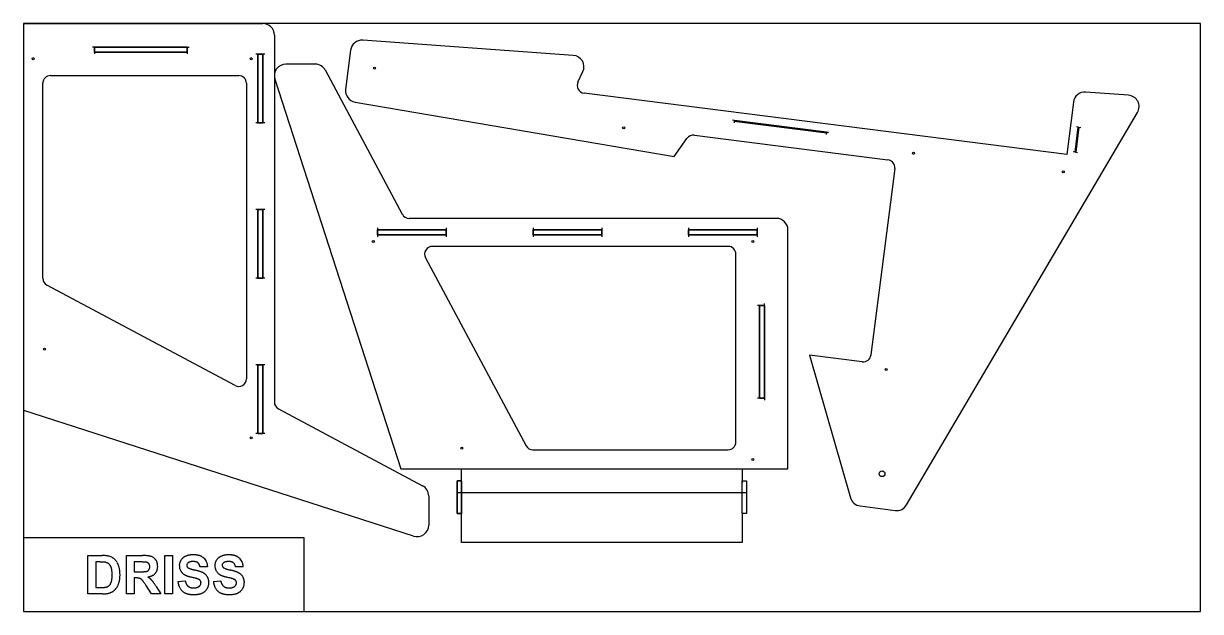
# Model space of a CAD drawing. Header units: millimetres. Extents: x 6238 to 11642, y -5844 to -4588.
# Drawn here: x 9202 to 11642, y -5808 to -4588 of the extents above; entities that cross this region are included whole.
import ezdxf

# ---------------------------------------------------------------- set-up
doc = ezdxf.new("R2010")
doc.units = ezdxf.units.MM
doc.header["$MEASUREMENT"] = 0
for name, color, linetype, true_color in [('engrave 20 mm', 5, 'Continuous', 0x0000ff), ('engrave 9.2 mm', 1, 'Continuous', 0xff0000), ('platen', 7, 'Continuous', 0xffffff), ('pocket 9.2 mm', 203, 'Continuous', 0xbf3fff), ('text', 178, 'Continuous', 0x000000)]:
    doc.layers.add(name, color=color, linetype=linetype, true_color=true_color)

msp = doc.modelspace()

# ---------------------------------------------------------------- linework, layer by layer
at = {"layer": 'engrave 20 mm'}
for p, q in [((9202.7, -5390.6), (9202.7, -4587.7)), ((9202.7, -4587.7), (9698.3, -4587.7)), ((9722.3, -4611.7), (9722.3, -5373)), ((10342, -4653.8), (9905.7, -4622.4)), ((9880.4, -4643.2), (9870.1, -4724.4)), ((9806.8, -4672.1), (9746.3, -4672.1)), ((9258.2, -4695.7), (9648.3, -4695.7)), ((9987.7, -4983.7), (9828, -4684.8)), ((10351.7, -4709.3), (10361.8, -4687.6)), ((9242.2, -5116.4), (9242.2, -4711.7)), ((9664.3, -4711.7), (9664.3, -5324.9)), ((11492.9, -4736.4), (11404.1, -4730)), ((9889.7, -4750.9), (10550.9, -4863.8)), ((11033.1, -5586.6), (11511.7, -4772.2)), ((10550.9, -4863.8), (10577.7, -4826)), ((10593, -4819.3), (10994.4, -4870.4)), ((11008.5, -4888.5), (10959.2, -5275.4)), ((10763.1, -4992.1), (10001.8, -4992.1)), ((10787.1, -5511.7), (10787.1, -5016.1)), ((10663.1, -5050.1), (10049.9, -5050.1)), ((10035.8, -5073.7), (10244.3, -5463.7)), ((10679.1, -5456.2), (10679.1, -5066.1)), ((9640.7, -5339), (9250.7, -5130.5)), ((9730.7, -5387.1), (10029.6, -5546.8)), ((10258.4, -5472.2), (10663.1, -5472.2)), ((9984.3, -5511.7), (10787.1, -5511.7)), ((10692.3, -5536.7), (10692.3, -5540.7)), ((10042.3, -5568), (10042.3, -5628.5)), ((10110.3, -5604.7), (10110.3, -5600.7)), ((10692.3, -5604.7), (10692.3, -5600.7)), ((10936.5, -5588.8), (11009.5, -5598.1))]:
    msp.add_line(p, q, dxfattribs=at)
for points in [[(9723.4, -4703.5), (9984.3, -5511.7)], [(11378.8, -4750.8), (11365, -4859.5), (10364.3, -4732.2)], [(10941.1, -5289.4), (10832, -5275.6), (10916.6, -5571.8)], [(10010.9, -5651.4), (9202.7, -5390.6)], [(10110.3, -5540.7), (10110.3, -5536.7), (10109.7, -5536.7)]]:
    msp.add_lwpolyline(points, dxfattribs=at)
for points in [[(10692.3, -5604.7), (10692.3, -5664.7), (10110.3, -5664.7), (10110.3, -5604.7), (10101.3, -5604.7), (10101.3, -5536.7), (10110.3, -5536.7), (10110.3, -5511.7), (10692.3, -5511.7), (10692.3, -5536.7), (10701.3, -5536.7), (10701.3, -5604.7)], [(9202.3, -5807.7), (9784.3, -5807.7), (9784.3, -5654.7), (9202.3, -5654.7)]]:
    msp.add_lwpolyline(points, close=True, dxfattribs=at)
for centre, radius in [((9222.3, -4660.7), 2.1), ((9674.3, -4660.7), 2.1), ((9929.9, -4680.6), 2.1), ((10446.5, -4804.2), 2.1), ((11047.5, -4857), 2.1), ((11357.9, -4895.7), 2.1), ((9927.5, -5040.1), 2.1), ((10714.1, -5040.1), 2.1), ((9245.7, -5263.6), 2.1), ((10990.5, -5305.4), 2.1), ((9674.3, -5447.4), 2.1), ((10111.2, -5468.7), 2.1), ((10714.1, -5492.2), 2.1), ((10982.1, -5521.9), 6)]:
    msp.add_circle(centre, radius, dxfattribs=at)
for centre, radius, start, end in [((9698.3, -4611.7), 24, 0, 90), ((9904, -4646.2), 23.8, 85.8922, 172.751), ((10340.3, -4677.5), 23.8, 334.8667, 85.8922), ((9746.3, -4696.1), 24, 90, 197.8843), ((9806.8, -4696.1), 24, 28.1224, 90), ((9258.2, -4711.7), 16, 90, 180), ((9648.3, -4711.7), 16, 0, 90), ((9893.7, -4727.4), 23.8, 172.751, 260.307), ((10366.3, -4716.1), 16.2, 154.8667, 262.751), ((11402.4, -4753.8), 23.8, 85.8922, 172.751), ((11491.2, -4760.2), 23.8, 329.5524, 85.8922), ((10590.9, -4835.4), 16.2, 82.751, 144.6286), ((10992.4, -4886.4), 16.2, 352.751, 82.751), ((10001.8, -4976.1), 16, 208.1224, 270), ((10763.1, -5016.1), 24, 360, 90), ((10049.9, -5066.1), 16, 90, 208.1224), ((10663.1, -5066.1), 16, 360, 90), ((9258.2, -5116.4), 16, 180, 241.8776), ((10943.2, -5273.4), 16.2, 262.751, 352.751), ((9648.3, -5324.9), 16, 241.8776, 360), ((9738.3, -5373), 16, 180, 241.8776), ((10258.4, -5456.2), 16, 208.1224, 270), ((10663.1, -5456.2), 16, 270, 360), ((10018.3, -5568), 24, 360, 61.8776), ((10939.5, -5565.2), 23.8, 195.9496, 262.751), ((11012.5, -5574.5), 23.8, 262.751, 329.5524), ((10018.3, -5628.5), 24, 252.1157, 0)]:
    msp.add_arc(centre, radius, start, end, dxfattribs=at)
at = {"layer": 'engrave 9.2 mm'}
for p, q in [((9349.1, -4636.5), (9345.1, -4636.5)), ((9349.1, -4646.9), (9349.1, -4650.9)), ((9541.5, -4636.5), (9545.5, -4636.5)), ((9541.5, -4646.9), (9541.5, -4650.9)), ((9688.1, -4651.4), (9684.1, -4651.4)), ((9702.5, -4651.4), (9698.5, -4651.4)), ((9688.1, -4793.8), (9684.1, -4793.8)), ((9702.5, -4793.8), (9698.5, -4793.8)), ((10676, -4788.6), (10672, -4788.1)), ((10675.8, -4790), (10675.3, -4793.9)), ((10675.8, -4790), (10866.7, -4814.3)), ((11388.9, -4802.7), (11385, -4802.1)), ((11390.3, -4802.8), (11394.3, -4803.3)), ((10866.7, -4814.3), (10866.2, -4818.2)), ((10866.9, -4812.9), (10870.8, -4813.4)), ((11382.3, -4854.6), (11378.3, -4854.1)), ((11383.7, -4854.8), (11387.7, -4855.3)), ((9688.1, -4973.8), (9684.1, -4973.8)), ((9702.5, -4973.8), (9698.5, -4973.8)), ((9936.2, -5011.9), (9936.2, -5015.9)), ((9936.2, -5026.3), (9936.2, -5030.3)), ((10078.6, -5011.9), (10078.6, -5015.9)), ((10078.6, -5026.3), (10078.6, -5030.3)), ((10258.6, -5011.9), (10258.6, -5015.9)), ((10258.6, -5026.3), (10258.6, -5030.3)), ((10401, -5011.9), (10401, -5015.9)), ((10401, -5026.3), (10401, -5030.3)), ((10581, -5011.9), (10581, -5015.9)), ((10581, -5026.3), (10581, -5030.3)), ((10723.4, -5011.9), (10723.4, -5015.9)), ((10723.4, -5026.3), (10723.4, -5030.3)), ((9688.1, -5116.2), (9684.1, -5116.2)), ((9702.5, -5116.2), (9698.5, -5116.2)), ((10738.3, -5172.9), (10738.3, -5168.9)), ((10727.9, -5172.9), (10723.9, -5172.9)), ((9688.1, -5296.2), (9684.1, -5296.2)), ((9702.5, -5296.2), (9698.5, -5296.2)), ((10727.9, -5365.3), (10723.9, -5365.3)), ((10738.3, -5365.3), (10738.3, -5369.3)), ((9688.1, -5438.6), (9684.1, -5438.6)), ((9702.5, -5438.6), (9698.5, -5438.6)), ((10110.3, -5537.1), (10110.3, -5605.1)), ((10701.3, -5561.5), (10101.3, -5561.5))]:
    msp.add_line(p, q, dxfattribs=at)
for points in [[(9349.1, -4646.9), (9541.5, -4646.9), (9541.5, -4636.5), (9349.1, -4636.5)], [(9688.1, -4651.4), (9688.1, -4793.8), (9698.5, -4793.8), (9698.5, -4651.4)], [(10866.7, -4814.3), (10866.9, -4812.9), (10676, -4788.6), (10675.8, -4790)], [(11388.9, -4802.7), (11390.3, -4802.8), (11383.7, -4854.8), (11382.3, -4854.6)], [(9688.1, -4973.8), (9688.1, -5116.2), (9698.5, -5116.2), (9698.5, -4973.8)], [(10078.6, -5026.3), (9936.2, -5026.3), (9936.2, -5015.9), (10078.6, -5015.9)], [(10401, -5026.3), (10258.6, -5026.3), (10258.6, -5015.9), (10401, -5015.9)], [(10723.4, -5026.3), (10581, -5026.3), (10581, -5015.9), (10723.4, -5015.9)], [(10727.9, -5365.3), (10727.9, -5172.9), (10738.3, -5172.9), (10738.3, -5365.3)], [(9688.1, -5296.2), (9688.1, -5438.6), (9698.5, -5438.6), (9698.5, -5296.2)]]:
    msp.add_lwpolyline(points, close=True, dxfattribs=at)
at = {"layer": 'platen'}
msp.add_lwpolyline([(9202.3, -4587.7), (9202.3, -5807.7), (11642.3, -5807.7), (11642.3, -4587.7)], close=True, dxfattribs=at)
at = {"layer": 'pocket 9.2 mm'}
for points in [[(9349.1, -4646.9), (9349.1, -4636.5), (9541.5, -4636.5), (9541.5, -4646.9)], [(9688.1, -4793.8), (9688.1, -4651.4), (9698.5, -4651.4), (9698.5, -4793.8)], [(9688.1, -5116.2), (9688.1, -4973.8), (9698.5, -4973.8), (9698.5, -5116.2)], [(9936.2, -5026.3), (10078.6, -5026.3), (10078.6, -5015.9), (9936.2, -5015.9)], [(10258.6, -5026.3), (10401, -5026.3), (10401, -5015.9), (10258.6, -5015.9)], [(10581, -5026.3), (10723.4, -5026.3), (10723.4, -5015.9), (10581, -5015.9)], [(10727.9, -5365.3), (10738.3, -5365.3), (10738.3, -5172.9), (10727.9, -5172.9)], [(9688.1, -5438.6), (9688.1, -5296.2), (9698.5, -5296.2), (9698.5, -5438.6)], [(10101.3, -5536.7), (10101.3, -5604.7), (10110.3, -5604.7), (10110.3, -5536.7)], [(10701.3, -5536.7), (10701.3, -5604.7), (10692.3, -5604.7), (10692.3, -5536.7)]]:
    msp.add_lwpolyline(points, close=True, dxfattribs=at)
at = {"layer": 'text'}
for p, q in [((9335.6, -5691.7), (9365, -5691.7)), ((9359.2, -5705), (9351.9, -5705)), ((9431.9, -5725.3), (9443.7, -5725.3)), ((9584, -5714.9), (9568.2, -5715.4)), ((9657.6, -5714.9), (9641.8, -5715.4)), ((9522.3, -5745.5), (9537.6, -5744)), ((9595.9, -5745.5), (9611.2, -5744))]:
    msp.add_line(p, q, dxfattribs=at)
for points in [[(9365.9, -5771.2), (9335.6, -5771.2), (9335.6, -5691.7)], [(9351.9, -5705), (9351.9, -5757.9), (9363.9, -5757.9)], [(9415.6, -5771.2), (9415.6, -5691.7), (9449.2, -5691.7)], [(9444.3, -5705), (9431.9, -5705), (9431.9, -5725.3)], [(9435.2, -5738.1), (9431.9, -5738.1), (9431.9, -5771.2), (9415.6, -5771.2)], [(9477.2, -5755.7), (9486.7, -5771.2), (9467.7, -5771.2), (9456.3, -5753.9)]]:
    msp.add_lwpolyline(points, dxfattribs=at)
msp.add_lwpolyline([(9495.1, -5771.2), (9495.1, -5691.7), (9511.4, -5691.7), (9511.4, -5771.2)], close=True, dxfattribs=at)
for centre, radius, start, end in [((9359.2, -5941.7), 236.7, 89.4536, 90), ((9359.8, -5869.9), 164.8, 88.669, 89.4536), ((9360.5, -5842), 137, 87.8937, 88.669), ((9365, -5814.8), 123.1, 88.9126, 90), ((9362.3, -5793.2), 88.1, 86.6885, 87.8937), ((9365.5, -5787.3), 95.6, 87.5132, 88.9126), ((9363.2, -5778), 72.9, 86.0784, 86.6885), ((9364.3, -5761.4), 56.3, 85.2877, 86.0784), ((9364.9, -5754.4), 49.2, 84.5001, 85.2877), ((9366.1, -5741.8), 36.6, 83.4408, 84.5001), ((9366, -5775.7), 84, 86.1181, 87.5132), ((9366.7, -5736.7), 31.4, 82.3877, 83.4408), ((9367.9, -5727.6), 22.3, 80.901, 82.3877), ((9368.5, -5724), 18.7, 79.4279, 80.901), ((9367.4, -5755), 63.3, 84.2663, 86.1181), ((9369.6, -5717.8), 12.4, 77.2071, 79.4279), ((9368.2, -5725.1), 19.8, 74.5107, 77.7515), ((9368.7, -5723.1), 17.6, 70.8715, 74.5107), ((9368.3, -5746.5), 54.7, 82.422, 84.2663), ((9369, -5722.2), 16.7, 67.2281, 70.8715), ((9370.2, -5731.7), 39.7, 79.8826, 82.422), ((9369.6, -5720.9), 15.3, 63.2453, 67.2281), ((9370, -5720.1), 14.5, 55.1871, 63.2453), ((9371.1, -5726.8), 34.8, 78.6037, 79.8826), ((9372.2, -5721.4), 29.3, 77.0813, 78.6037), ((9370.5, -5719.4), 13.6, 46.5879, 55.1871), ((9372.8, -5718.9), 26.8, 75.56, 77.0813), ((9373.9, -5714.6), 22.3, 73.7301, 75.56), ((9370.6, -5719.3), 13.4, 42.1811, 46.5879), ((9372.4, -5719.3), 27.2, 58.6419, 73.5968), ((9372.6, -5719), 26.9, 43.4903, 58.6419), ((9369.3, -5722.1), 31.4, 36.8066, 43.4903), ((9367.7, -5723.3), 33.4, 30.5225, 36.8066), ((9366.5, -5724.1), 34.8, 27.4015, 30.5225), ((9364.4, -5725.2), 37.2, 24.4783, 27.4015), ((9444.3, -6368.2), 663.2, 89.6661, 90), ((9446.9, -5926.5), 221.4, 88.666, 89.6661), ((9449.2, -5833.1), 141.4, 88.8023, 90), ((9448.8, -5843.5), 138.4, 88.1656, 88.666), ((9450, -5797.1), 105.4, 87.1962, 88.8023), ((9451.4, -5764.6), 59.5, 87.0022, 88.1656), ((9452.3, -5746), 40.9, 86.4085, 87.0022), ((9453.5, -5728), 22.8, 85.3452, 86.4085), ((9450.7, -5782.4), 90.7, 85.5982, 87.1962), ((9453.9, -5722.8), 17.7, 84.8039, 85.3452), ((9454.4, -5717.5), 12.3, 84.0261, 84.8039), ((9454.6, -5715.4), 10.2, 83.2576, 84.0261), ((9455, -5711.8), 6.57, 82.0618, 83.2576), ((9453.6, -5719.2), 14.1, 76.5345, 80.3519), ((9454.1, -5717), 11.9, 72.0214, 76.5345), ((9452.7, -5756.6), 64.8, 83.3612, 85.5982), ((9454.4, -5716.2), 11, 67.4975, 72.0214), ((9454.9, -5715), 9.68, 62.3512, 67.4975), ((9455.2, -5714.3), 8.94, 51.8436, 62.3512), ((9453.7, -5748.2), 56.3, 82.2337, 83.3612), ((9455.6, -5713.8), 8.34, 40.5866, 51.8436), ((9455, -5738.7), 46.7, 80.8756, 82.2337), ((9455.8, -5713.7), 8.06, 34.7933, 40.5866), ((9455.7, -5734.5), 42.5, 79.5189, 80.8756), ((9455.7, -5713.7), 8.13, 29.0546, 34.7933), ((9457.1, -5726.9), 34.8, 77.8614, 79.5189), ((9457.8, -5723.6), 31.4, 76.2056, 77.8614), ((9459.2, -5717.7), 25.3, 74.1529, 76.2056), ((9459.9, -5715.2), 22.7, 72.1024, 74.1529), ((9461.4, -5710.7), 18.1, 69.5241, 72.1024), ((9461.3, -5711), 18.4, 60.1607, 69.5241), ((9461.7, -5710.2), 17.4, 50.3033, 60.1607), ((9461.5, -5710.5), 17.8, 45.4453, 50.3033), ((9460.7, -5711.3), 18.9, 40.8623, 45.4453), ((9460.1, -5711.8), 19.7, 36.2866, 40.8623), ((9458.3, -5713.1), 21.9, 32.168, 36.2866), ((9458.3, -5713.1), 21.9, 23.7462, 32.168), ((9458.2, -5713.2), 22.1, 15.3832, 23.7462), ((9457.4, -5713.4), 22.9, 11.2499, 15.3832), ((9455.9, -5713.7), 24.4, 7.3768, 11.2499), ((9546.6, -5712.6), 21.4, 171.9355, 180), ((9545.6, -5712.4), 20.3, 163.4654, 171.9355), ((9545.9, -5712.5), 20.6, 159.2742, 163.4654), ((9546.6, -5712.8), 21.4, 155.24, 159.2742), ((9547.2, -5713.1), 22, 151.2094, 155.24), ((9548.7, -5713.9), 23.8, 147.4725, 151.2094), ((9545.6, -5711.9), 20.1, 138.509, 147.4725), ((9545.8, -5712.1), 20.4, 129.6522, 138.509), ((9546.4, -5712.8), 21.2, 125.2819, 129.6522), ((9547.3, -5714.1), 22.9, 121.2262, 125.2819), ((9547.9, -5715.1), 24, 117.1759, 121.2262), ((9549.2, -5717.5), 26.8, 113.5478, 117.1759), ((9549.5, -5718.3), 27.6, 109.8343, 113.5478), ((9550.6, -5721.3), 30.8, 106.4988, 109.8343), ((9546.5, -5711.8), 5.96, 152.6199, 180), ((9546.7, -5711.9), 6.16, 126.1006, 152.6199), ((9551.1, -5723.1), 32.7, 103.1665, 106.4988), ((9550, -5716.3), 11.7, 120.0914, 126.1553), ((9552.1, -5727.4), 37.1, 100.2331, 103.1665), ((9550.7, -5717.6), 13.1, 114.689, 120.0914), ((9551, -5718.2), 13.9, 111.9996, 114.689), ((9552.6, -5730), 39.7, 97.3017, 100.2331), ((9551.5, -5719.3), 15.1, 109.5212, 111.9996), ((9551.7, -5720), 15.8, 107.0437, 109.5212), ((9552.1, -5721.5), 17.3, 104.7859, 107.0437), ((9553.3, -5735.9), 45.7, 94.7522, 97.3017), ((9552.4, -5722.3), 18.1, 102.5288, 104.7859), ((9552.8, -5724.2), 20.1, 100.4877, 102.5288), ((9553, -5725.2), 21.1, 98.447, 100.4877), ((9553.6, -5739.3), 49.1, 92.2037, 94.7522), ((9553.3, -5727.5), 23.5, 96.6106, 98.447), ((9553.6, -5729.6), 25.5, 92.9475, 96.6106), ((9553.9, -5746.9), 56.7, 90, 92.2037), ((9553.9, -5735.8), 31.7, 90, 92.9475), ((9553.9, -5753.3), 63.1, 88.3725, 90), ((9553.9, -5736.7), 32.6, 88.5802, 90), ((9554, -5732.8), 28.8, 86.9691, 88.5802), ((9554.1, -5731), 27, 85.3581, 86.9691), ((9554.1, -5745.9), 55.7, 86.53, 88.3725), ((9554.3, -5727.8), 23.7, 83.5269, 85.3581), ((9554.5, -5726.3), 22.3, 81.6956, 83.5269), ((9554.3, -5742.6), 52.4, 84.6873, 86.53), ((9554.9, -5723.7), 19.6, 79.614, 81.6956), ((9555.1, -5722.5), 18.4, 77.5321, 79.614), ((9555.6, -5720.4), 16.2, 75.1717, 77.5321), ((9554.9, -5736.5), 46.3, 82.6027, 84.6873), ((9555.8, -5719.4), 15.2, 72.8105, 75.1717), ((9556.3, -5717.8), 13.5, 70.15, 72.8105), ((9555.3, -5733.8), 43.5, 80.5177, 82.6027), ((9556.6, -5717.1), 12.8, 67.488, 70.15), ((9557.1, -5715.9), 11.5, 64.5207, 67.488), ((9557.3, -5715.3), 10.9, 61.5514, 64.5207), ((9556.1, -5728.9), 38.6, 78.1664, 80.5177), ((9557.8, -5714.5), 9.93, 58.2953, 61.5514), ((9558, -5714.2), 9.52, 55.0368, 58.2953), ((9558.4, -5713.6), 8.88, 51.5427, 55.0368), ((9558.3, -5713.7), 8.92, 44.5716, 51.5427), ((9556.5, -5726.8), 36.4, 75.8143, 78.1664), ((9557.7, -5714.2), 9.75, 38.1969, 44.5716), ((9557.5, -5723), 32.5, 73.1797, 75.8143), ((9557.3, -5714.6), 10.3, 35.0314, 38.1969), ((9556.6, -5715.1), 11.1, 32.1083, 35.0314), ((9556.2, -5715.3), 11.6, 29.187, 32.1083), ((9558, -5721.3), 30.8, 70.5436, 73.1797), ((9559, -5718.5), 27.8, 67.6235, 70.5436), ((9559.5, -5717.3), 26.5, 64.7016, 67.6235), ((9560.4, -5715.3), 24.3, 61.5171, 64.7016), ((9561, -5714.2), 22.9, 55.104, 61.5171), ((9562.3, -5712.3), 20.7, 48.0014, 55.104), ((9560.4, -5714.5), 23.6, 36.118, 48.0014), ((9561.4, -5713.7), 22.4, 23.6087, 36.118), ((9560.3, -5714.2), 23.6, 17.5064, 23.6087), ((9557.8, -5715), 26.2, 12.0178, 17.5064), ((9556.4, -5715.3), 27.6, 9.2863, 12.0178), ((9620.2, -5712.6), 21.4, 171.9355, 180), ((9619.2, -5712.4), 20.3, 163.4654, 171.9355), ((9619.4, -5712.5), 20.6, 159.2742, 163.4654), ((9620.2, -5712.8), 21.4, 155.24, 159.2742), ((9620.8, -5713.1), 22, 151.2094, 155.24), ((9622.3, -5713.9), 23.8, 147.4725, 151.2094), ((9619.2, -5711.9), 20.1, 138.509, 147.4725), ((9619.4, -5712.1), 20.4, 129.6522, 138.509), ((9619.9, -5712.8), 21.2, 125.2819, 129.6522), ((9620.9, -5714.1), 22.9, 121.2262, 125.2819), ((9621.5, -5715.1), 24, 117.1759, 121.2262), ((9622.8, -5717.5), 26.8, 113.5478, 117.1759), ((9623.1, -5718.3), 27.6, 109.8343, 113.5478), ((9624.2, -5721.3), 30.8, 106.4988, 109.8343), ((9620.1, -5711.8), 5.96, 152.6199, 180), ((9620.3, -5711.9), 6.16, 126.1006, 152.6199), ((9624.7, -5723.1), 32.7, 103.1665, 106.4988), ((9623.6, -5716.3), 11.7, 120.0914, 126.1553), ((9625.7, -5727.4), 37.1, 100.2331, 103.1665), ((9624.3, -5717.6), 13.1, 114.689, 120.0914), ((9624.6, -5718.2), 13.9, 111.9996, 114.689), ((9626.2, -5730), 39.7, 97.3017, 100.2331), ((9625, -5719.3), 15.1, 109.5212, 111.9996), ((9625.3, -5720), 15.8, 107.0437, 109.5212), ((9625.7, -5721.5), 17.3, 104.7859, 107.0437), ((9626.9, -5735.9), 45.7, 94.7522, 97.3017), ((9625.9, -5722.3), 18.1, 102.5288, 104.7859), ((9626.4, -5724.2), 20.1, 100.4877, 102.5288), ((9626.6, -5725.2), 21.1, 98.447, 100.4877), ((9627.2, -5739.3), 49.1, 92.2037, 94.7522), ((9626.9, -5727.5), 23.5, 96.6106, 98.447), ((9627.1, -5729.6), 25.5, 92.9475, 96.6106), ((9627.5, -5746.9), 56.7, 90, 92.2037), ((9627.5, -5735.8), 31.7, 90, 92.9475), ((9627.5, -5753.3), 63.1, 88.3725, 90), ((9627.5, -5736.7), 32.6, 88.5802, 90), ((9627.5, -5732.8), 28.8, 86.9691, 88.5802), ((9627.6, -5731), 27, 85.3581, 86.9691), ((9627.7, -5745.9), 55.7, 86.53, 88.3725), ((9627.9, -5727.8), 23.7, 83.5269, 85.3581), ((9628.1, -5726.3), 22.3, 81.6956, 83.5269), ((9627.9, -5742.6), 52.4, 84.6873, 86.53), ((9628.5, -5723.7), 19.6, 79.614, 81.6956), ((9628.7, -5722.5), 18.4, 77.5321, 79.614), ((9629.1, -5720.4), 16.2, 75.1717, 77.5321), ((9628.5, -5736.5), 46.3, 82.6027, 84.6873), ((9629.4, -5719.4), 15.2, 72.8105, 75.1717), ((9629.9, -5717.8), 13.5, 70.15, 72.8105), ((9628.8, -5733.8), 43.5, 80.5177, 82.6027), ((9630.2, -5717.1), 12.8, 67.488, 70.15), ((9630.7, -5715.9), 11.5, 64.5207, 67.488), ((9630.9, -5715.3), 10.9, 61.5514, 64.5207), ((9629.6, -5728.9), 38.6, 78.1664, 80.5177), ((9631.4, -5714.5), 9.93, 58.2953, 61.5514), ((9631.6, -5714.2), 9.52, 55.0368, 58.2953), ((9631.9, -5713.6), 8.88, 51.5427, 55.0368), ((9631.9, -5713.7), 8.92, 44.5716, 51.5427), ((9630.1, -5726.8), 36.4, 75.8143, 78.1664), ((9631.3, -5714.2), 9.75, 38.1969, 44.5716), ((9631.1, -5723), 32.5, 73.1797, 75.8143), ((9630.9, -5714.6), 10.3, 35.0314, 38.1969), ((9630.2, -5715.1), 11.1, 32.1083, 35.0314), ((9629.8, -5715.3), 11.6, 29.187, 32.1083), ((9631.6, -5721.3), 30.8, 70.5436, 73.1797), ((9632.6, -5718.5), 27.8, 67.6235, 70.5436), ((9633, -5717.3), 26.5, 64.7016, 67.6235), ((9634, -5715.3), 24.3, 61.5171, 64.7016), ((9634.6, -5714.2), 22.9, 55.104, 61.5171), ((9635.9, -5712.3), 20.7, 48.0014, 55.104), ((9634, -5714.5), 23.6, 36.118, 48.0014), ((9634.9, -5713.7), 22.4, 23.6087, 36.118), ((9633.9, -5714.2), 23.6, 17.5064, 23.6087), ((9631.4, -5715), 26.2, 12.0178, 17.5064), ((9630, -5715.3), 27.6, 9.2863, 12.0178), ((9369.7, -5720.1), 14.6, 38.1506, 42.1811), ((9369, -5720.6), 15.5, 34.126, 38.1506), ((9367.4, -5721.7), 17.5, 30.5667, 34.126), ((9366.3, -5722.4), 18.7, 27.0117, 30.5667), ((9363.7, -5723.7), 21.7, 23.9357, 27.0117), ((9362.1, -5724.4), 23.4, 20.8621, 23.9357), ((9358.4, -5725.8), 27.3, 18.2339, 20.8621), ((9365.7, -5723.4), 19.7, 16.2518, 18.2339), ((9362.2, -5724.4), 23.3, 14.5772, 16.2518), ((9360.3, -5724.9), 25.3, 12.9021, 14.5772), ((9356, -5725.9), 29.7, 11.4773, 12.9021), ((9352.1, -5726.7), 33.6, 8.6459, 11.4773), ((9340.4, -5728.5), 45.5, 6.5536, 8.6459), ((9333.6, -5729.3), 52.3, 4.4547, 6.5536), ((9317.3, -5730.5), 68.7, 2.8563, 4.4547), ((9308.1, -5731), 77.9, 1.2538, 2.8563), ((9305.9, -5731.9), 80.1, 357.1769, 358.7431), ((9286.4, -5731.5), 99.6, 360, 1.2538), ((9286.2, -5731.5), 99.9, 358.7431, 0), ((9363.1, -5725.7), 38.6, 21.5567, 24.4783), ((9360, -5727), 42, 18.869, 21.5567), ((9364.3, -5725.5), 37.4, 15.6594, 18.869), ((9358, -5727.3), 44, 12.9291, 15.6594), ((9354.3, -5728.1), 47.8, 10.1999, 12.9291), ((9345.8, -5729.7), 56.4, 7.8895, 10.1999), ((9340.9, -5730.3), 61.3, 5.5792, 7.8895), ((9329.9, -5731.4), 72.4, 3.6222, 5.5792), ((9323.7, -5731.8), 78.6, 1.6647, 3.6222), ((9309.9, -5732.2), 92.4, 360, 1.6647), ((9325.7, -5732.2), 76.6, 358.2253, 360), ((9443.7, -5477.5), 247.7, 270, 270.5992), ((9444.6, -5562.4), 162.8, 270.5992, 271.5109), ((9445.4, -5593.5), 131.8, 271.5109, 272.4048), ((9447.7, -5647.7), 77.5, 272.4048, 273.925), ((9448.8, -5663.7), 61.5, 273.925, 274.6975), ((9450.2, -5680.6), 44.5, 274.6975, 275.7638), ((9450.8, -5687.4), 37.7, 275.7638, 276.8219), ((9452.3, -5699.2), 25.8, 276.8219, 278.3717), ((9452.8, -5703), 21.9, 278.3717, 279.1542), ((9453.5, -5707.3), 17.6, 279.1542, 280.1275), ((9453.8, -5709.1), 15.7, 280.1275, 281.0988), ((9454.5, -5712.4), 12.4, 281.0988, 282.3362), ((9454.8, -5713.9), 10.9, 282.3362, 283.5702), ((9455.4, -5716.4), 8.32, 283.5702, 285.1888), ((9455.7, -5717.4), 7.23, 285.1888, 286.8014), ((9456.2, -5719.2), 5.32, 286.8014, 288.9922), ((9454.7, -5714.7), 10.1, 288.9922, 293.146), ((9455, -5715.6), 9.17, 293.146, 297.729), ((9455.2, -5715.9), 8.82, 297.729, 302.3186), ((9455.4, -5716.3), 8.38, 302.3186, 307.1467), ((9455.5, -5716.4), 8.24, 307.1467, 316.9363), ((9455.1, -5716), 8.78, 316.9363, 326.1188), ((9455.5, -5716.2), 8.36, 326.1188, 331.1056), ((9455.5, -5713.8), 8.35, 23.3244, 29.0546), ((9455.1, -5716.1), 8.75, 331.1056, 335.8722), ((9454.8, -5715.9), 9.08, 335.8722, 340.6316), ((9454.9, -5714.1), 9.1, 18.0672, 23.3244), ((9454, -5715.6), 10, 340.6316, 344.9514), ((9454.3, -5714.3), 9.67, 12.8246, 18.0672), ((9453.4, -5715.5), 10.6, 344.9514, 349.2633), ((9452.8, -5714.6), 11.2, 8.2916, 12.8246), ((9451.8, -5715.2), 12.2, 349.2633, 353.0301), ((9451.8, -5714.8), 12.2, 3.7698, 8.2916), ((9450.9, -5715), 13.1, 353.0301, 356.7913), ((9449.4, -5714.9), 14.6, 360, 3.7698), ((9448.6, -5714.9), 15.4, 356.7913, 360), ((9458.1, -5711.4), 24.6, 292.8683, 295.4179), ((9458.7, -5712.7), 23.2, 295.4179, 300.535), ((9460.2, -5715.1), 20.3, 300.535, 306.3756), ((9460.8, -5715.9), 19.3, 306.3756, 312.2333), ((9461.5, -5716.7), 18.2, 312.2333, 318.4252), ((9460.4, -5715.7), 19.8, 318.4252, 329.6207), ((9460.2, -5715.6), 20, 329.6207, 340.7139), ((9459, -5715.2), 21.2, 340.7139, 346.1433), ((9456.6, -5714.6), 23.7, 346.1433, 351.0069), ((9454.9, -5714.3), 25.4, 351.0069, 355.8578), ((9454.8, -5713.9), 25.5, 3.508, 7.3768), ((9452.2, -5714), 28.1, 0, 3.508), ((9450.6, -5714), 29.8, 355.8578, 360), ((9549.5, -5712.6), 24.2, 180, 185.4465), ((9546.8, -5712.8), 21.5, 185.4465, 191.5708), ((9546, -5713), 20.7, 191.5708, 197.711), ((9545.4, -5713.2), 20, 197.711, 204.0463), ((9545.5, -5713.1), 20.2, 204.0463, 210.3779), ((9546.7, -5712.5), 21.5, 210.3779, 216.3242), ((9547.7, -5711.7), 22.8, 216.3242, 222.2513), ((9550.2, -5709.4), 26.2, 222.2513, 227.3979), ((9543.4, -5716.8), 16.2, 227.3979, 230.604), ((9545.3, -5714.5), 19.2, 230.604, 233.3136), ((9546.3, -5713.1), 20.9, 233.3136, 236.0223), ((9548.5, -5709.9), 24.8, 236.0223, 238.3033), ((9549.7, -5708), 27, 238.3033, 240.5844), ((9552.1, -5703.6), 32, 240.5844, 242.5087), ((9553.4, -5701.2), 34.8, 242.5087, 244.4335), ((9556.1, -5695.5), 41, 244.4335, 246.0652), ((9557.5, -5692.4), 44.5, 246.0652, 247.6974), ((9547, -5711.8), 6.38, 180, 186.097), ((9546.4, -5711.8), 5.78, 186.097, 192.8264), ((9560.4, -5685.3), 52.1, 247.6974, 249.0902), ((9546.2, -5711.9), 5.63, 192.8264, 199.569), ((9546.2, -5711.8), 5.67, 199.569, 206.2686), ((9546.4, -5711.8), 5.85, 206.2686, 212.9521), ((9547, -5711.4), 6.53, 212.9521, 218.9417), ((9547.3, -5711.1), 6.92, 218.9417, 221.9192), ((9547.7, -5710.7), 7.53, 221.9192, 224.6544), ((9548, -5710.5), 7.89, 224.6544, 227.3882), ((9548.6, -5709.9), 8.71, 227.3882, 229.8646), ((9546.9, -5711.9), 6.1, 229.949, 232.3784), ((9547.7, -5710.7), 7.52, 232.3784, 234.3472), ((9548.2, -5710.1), 8.32, 234.3472, 236.3176), ((9549.2, -5708.6), 10.2, 236.3176, 237.9325), ((9549.8, -5707.7), 11.2, 237.9325, 239.5487), ((9550.9, -5705.7), 13.5, 239.5487, 240.8895), ((9551.5, -5704.6), 14.7, 240.8895, 242.2313), ((9552.8, -5702.1), 17.5, 242.2313, 243.3577), ((9554, -5699.9), 20, 243.3577, 245.5945), ((9557.1, -5693.1), 27.5, 245.5945, 247.2208), ((9558.7, -5689.1), 31.8, 247.2208, 248.8539), ((9562.4, -5679.5), 42.1, 248.8539, 250.0875), ((9564.4, -5674.1), 47.9, 250.0875, 251.3248), ((9568.7, -5661.3), 61.4, 251.3248, 252.2891), ((9571, -5654.1), 68.9, 252.2891, 253.2556), ((9576, -5637.6), 86.2, 253.2556, 254.0283), ((9580.3, -5622.6), 101.7, 254.0283, 255.558), ((9592.4, -5575.6), 150.3, 255.558, 256.5937), ((9518, -5887.8), 170.6, 75.6545, 76.5937), ((9527.7, -5849.9), 131.5, 74.4355, 75.6545), ((9532.1, -5833.9), 114.9, 73.2208, 74.4355), ((9540.6, -5805.8), 85.5, 71.5883, 73.2208), ((9555.2, -5715.9), 12.8, 26.5345, 29.187), ((9554.6, -5716.2), 13.5, 23.8834, 26.5345), ((9553.1, -5716.8), 15.1, 21.5047, 23.8834), ((9552.3, -5717.2), 15.9, 19.1269, 21.5047), ((9550.5, -5717.8), 17.9, 17.0094, 19.1269), ((9549.4, -5718.1), 19, 14.8923, 17.0094), ((9544.4, -5794.3), 73.5, 69.964, 71.5883), ((9547.1, -5718.7), 21.4, 13.0146, 14.8923), ((9545.8, -5719), 22.7, 11.1371, 13.0146), ((9542.9, -5719.6), 25.7, 9.4741, 11.1371), ((9551.6, -5774.5), 52.3, 67.6837, 69.964), ((9554.3, -5768.1), 45.4, 66.5343, 67.6837), ((9557.4, -5761), 37.6, 65.1474, 66.5343), ((9558.8, -5757.8), 34.2, 63.7619, 65.1474), ((9561.6, -5752.2), 27.9, 62.0661, 63.7619), ((9562.8, -5750), 25.4, 58.5966, 62.0661), ((9563.7, -5748.4), 23.6, 54.8561, 58.5966), ((9564.1, -5747.8), 22.9, 51.1128, 54.8561), ((9564.7, -5747.1), 21.9, 47.2041, 51.1128), ((9565, -5746.8), 21.5, 39.3115, 47.2041), ((9564.6, -5747.1), 22, 31.6027, 39.3115), ((9554.2, -5715.7), 29.9, 6.7601, 9.2863), ((9552.9, -5715.8), 31.2, 4.235, 6.7601), ((9550, -5716), 34.1, 1.9275, 4.235), ((9623.1, -5712.6), 24.2, 180, 185.4465), ((9620.4, -5712.8), 21.5, 185.4465, 191.5708), ((9619.6, -5713), 20.7, 191.5708, 197.711), ((9619, -5713.2), 20, 197.711, 204.0463), ((9619.1, -5713.1), 20.2, 204.0463, 210.3779), ((9620.2, -5712.5), 21.5, 210.3779, 216.3242), ((9621.2, -5711.7), 22.8, 216.3242, 222.2513), ((9623.8, -5709.4), 26.2, 222.2513, 227.3979), ((9617, -5716.8), 16.2, 227.3979, 230.604), ((9618.9, -5714.5), 19.2, 230.604, 233.3136), ((9619.9, -5713.1), 20.9, 233.3136, 236.0223), ((9622.1, -5709.9), 24.8, 236.0223, 238.3033), ((9623.3, -5708), 27, 238.3033, 240.5844), ((9625.7, -5703.6), 32, 240.5844, 242.5087), ((9627, -5701.2), 34.8, 242.5087, 244.4335), ((9629.7, -5695.5), 41, 244.4335, 246.0652), ((9631.1, -5692.4), 44.5, 246.0652, 247.6974), ((9620.5, -5711.8), 6.38, 180, 186.097), ((9619.9, -5711.8), 5.78, 186.097, 192.8264), ((9634, -5685.3), 52.1, 247.6974, 249.0902), ((9619.8, -5711.9), 5.63, 192.8264, 199.569), ((9619.8, -5711.8), 5.67, 199.569, 206.2686), ((9620, -5711.8), 5.85, 206.2686, 212.9521), ((9620.6, -5711.4), 6.53, 212.9521, 218.9417), ((9620.9, -5711.1), 6.92, 218.9417, 221.9192), ((9621.3, -5710.7), 7.53, 221.9192, 224.6544), ((9621.6, -5710.5), 7.89, 224.6544, 227.3882), ((9622.1, -5709.9), 8.71, 227.3882, 229.8646), ((9620.4, -5711.9), 6.1, 229.949, 232.3784), ((9621.3, -5710.7), 7.52, 232.3784, 234.3472), ((9621.8, -5710.1), 8.32, 234.3472, 236.3176), ((9622.8, -5708.6), 10.2, 236.3176, 237.9325), ((9623.3, -5707.7), 11.2, 237.9325, 239.5487), ((9624.5, -5705.7), 13.5, 239.5487, 240.8895), ((9625.1, -5704.6), 14.7, 240.8895, 242.2313), ((9626.4, -5702.1), 17.5, 242.2313, 243.3577), ((9627.5, -5699.9), 20, 243.3577, 245.5945), ((9630.6, -5693.1), 27.5, 245.5945, 247.2208), ((9632.3, -5689.1), 31.8, 247.2208, 248.8539), ((9636, -5679.5), 42.1, 248.8539, 250.0875), ((9638, -5674.1), 47.9, 250.0875, 251.3248), ((9642.3, -5661.3), 61.4, 251.3248, 252.2891), ((9644.6, -5654.1), 68.9, 252.2891, 253.2556), ((9649.6, -5637.6), 86.2, 253.2556, 254.0283), ((9653.8, -5622.6), 101.7, 254.0283, 255.558), ((9666, -5575.6), 150.3, 255.558, 256.5937), ((9591.6, -5887.8), 170.6, 75.6545, 76.5937), ((9601.3, -5849.9), 131.5, 74.4355, 75.6545), ((9605.7, -5833.9), 114.9, 73.2208, 74.4355), ((9614.2, -5805.8), 85.5, 71.5883, 73.2208), ((9628.7, -5715.9), 12.8, 26.5345, 29.187), ((9628.1, -5716.2), 13.5, 23.8834, 26.5345), ((9626.7, -5716.8), 15.1, 21.5047, 23.8834), ((9625.9, -5717.2), 15.9, 19.1269, 21.5047), ((9624.1, -5717.8), 17.9, 17.0094, 19.1269), ((9623, -5718.1), 19, 14.8923, 17.0094), ((9618, -5794.3), 73.5, 69.964, 71.5883), ((9620.7, -5718.7), 21.4, 13.0146, 14.8923), ((9619.4, -5719), 22.7, 11.1371, 13.0146), ((9616.5, -5719.6), 25.7, 9.4741, 11.1371), ((9625.2, -5774.5), 52.3, 67.6837, 69.964), ((9627.8, -5768.1), 45.4, 66.5343, 67.6837), ((9630.9, -5761), 37.6, 65.1474, 66.5343), ((9632.4, -5757.8), 34.2, 63.7619, 65.1474), ((9635.2, -5752.2), 27.9, 62.0661, 63.7619), ((9636.3, -5750), 25.4, 58.5966, 62.0661), ((9637.3, -5748.4), 23.6, 54.8561, 58.5966), ((9637.7, -5747.8), 22.9, 51.1128, 54.8561), ((9638.3, -5747.1), 21.9, 47.2041, 51.1128), ((9638.6, -5746.8), 21.5, 39.3115, 47.2041), ((9638.2, -5747.1), 22, 31.6027, 39.3115), ((9627.8, -5715.7), 29.9, 6.7601, 9.2863), ((9626.5, -5715.8), 31.2, 4.235, 6.7601), ((9623.5, -5716), 34.1, 1.9275, 4.235), ((9363.9, -5646), 111.9, 270, 270.8026), ((9364.4, -5675), 82.8, 270.8026, 271.8863), ((9364.7, -5686.9), 71, 271.8863, 272.9635), ((9365.8, -5707.8), 50, 272.9635, 274.4926), ((9366.5, -5716), 41.8, 274.4926, 276.007), ((9368, -5730.2), 27.5, 276.007, 278.3075), ((9368.6, -5734.6), 23, 278.3075, 279.471), ((9369.4, -5739.5), 18.1, 279.471, 280.9497), ((9369.8, -5741.5), 16, 280.9497, 282.4246), ((9370.6, -5745.2), 12.3, 282.4246, 284.3494), ((9369, -5738.4), 19.3, 284.0628, 286.9775), ((9369.6, -5740.3), 17.2, 286.9775, 290.2356), ((9369.9, -5741.2), 16.4, 290.2356, 293.4964), ((9370.4, -5742.5), 14.9, 293.4964, 297.0666), ((9370.8, -5743.2), 14.1, 297.0666, 304.2723), ((9371.5, -5744.2), 12.8, 304.2723, 312.1712), ((9374.4, -5747.4), 8.64, 312.1712, 315.1325), ((9373.7, -5746.7), 9.57, 315.1325, 317.8044), ((9373.3, -5746.3), 10.1, 317.8044, 320.4749), ((9372.4, -5745.6), 11.3, 320.4749, 322.8568), ((9371.8, -5745.1), 12, 322.8568, 325.2378), ((9370.5, -5744.3), 13.6, 325.2378, 327.3469), ((9369.8, -5743.8), 14.5, 327.3469, 329.4556), ((9368.1, -5742.8), 16.4, 329.4556, 331.3172), ((9367.2, -5742.3), 17.4, 331.3172, 333.1787), ((9365.1, -5741.3), 19.8, 333.1787, 334.8209), ((9364, -5740.7), 21, 334.8209, 336.4632), ((9361.4, -5739.6), 23.8, 336.4632, 337.9137), ((9359.2, -5738.7), 26.2, 337.9137, 340.8034), ((9352.5, -5736.4), 33.3, 340.8034, 343.0741), ((9361.2, -5739), 24.3, 343.0741, 344.7901), ((9357.6, -5738), 28, 344.7901, 346.2777), ((9355.6, -5737.6), 30, 346.2777, 347.7657), ((9351.3, -5736.6), 34.5, 347.7657, 349.0614), ((9347.5, -5735.9), 38.3, 349.0614, 351.6404), ((9336.1, -5734.2), 49.8, 351.6404, 353.6249), ((9329.7, -5733.5), 56.3, 353.6249, 355.6134), ((9314.4, -5732.3), 71.6, 355.6134, 357.1769), ((9367.3, -5739.4), 33.9, 325.3732, 328.7733), ((9365.9, -5738.6), 35.5, 328.7733, 332.1702), ((9362.5, -5736.8), 39.4, 332.1702, 335.2356), ((9360.4, -5735.8), 41.7, 335.2356, 338.2986), ((9355.5, -5733.8), 46.9, 338.2986, 341.0168), ((9365.4, -5737.3), 36.4, 341.0435, 344.0875), ((9360.7, -5735.9), 41.3, 344.0875, 346.7721), ((9358, -5735.3), 44.1, 346.7721, 349.4554), ((9351.7, -5734.1), 50.5, 349.4554, 351.8004), ((9348.2, -5733.6), 54.1, 351.8004, 354.1448), ((9340.2, -5732.8), 62.1, 354.1448, 356.1851), ((9335.7, -5732.5), 66.6, 356.1851, 358.2253), ((9435.2, -5801.8), 63.7, 88.8491, 90), ((9435.5, -5785.8), 47.7, 87.3124, 88.8491), ((9435.8, -5779.2), 41.1, 85.7832, 87.3124), ((9436.6, -5767.7), 29.5, 83.6538, 85.7832), ((9437.1, -5763.9), 25.7, 82.5808, 83.6538), ((9437.6, -5759.6), 21.4, 81.2921, 82.5808), ((9437.9, -5757.7), 19.5, 80.0047, 81.2921), ((9438.5, -5754.3), 16, 78.4366, 80.0047), ((9438.8, -5752.8), 14.5, 76.8702, 78.4366), ((9439.5, -5750.1), 11.7, 74.9339, 76.8702), ((9439.8, -5748.9), 10.5, 72.9999, 74.9339), ((9440.4, -5746.9), 8.38, 70.5737, 72.9999), ((9440, -5748), 9.59, 66.5108, 70.5737), ((9439.7, -5748.6), 10.2, 62.7027, 66.5108), ((9439.5, -5749), 10.7, 58.8986, 62.7027), ((9439, -5749.9), 11.7, 55.4444, 58.8986), ((9438.6, -5750.5), 12.4, 51.9938, 55.4444), ((9437.6, -5751.7), 14, 48.9321, 51.9938), ((9437, -5752.4), 14.9, 45.8728, 48.9321), ((9435.5, -5754), 17.1, 43.1982, 45.8728), ((9438.7, -5751), 12.7, 42.1987, 43.1982), ((9435.8, -5753.6), 16.6, 41.4375, 42.1987), ((9434.1, -5755.1), 18.8, 40.674, 41.4375), ((9430.2, -5758.4), 24, 40.074, 40.674), ((9426.7, -5761.4), 28.6, 38.8874, 40.074), ((9415.3, -5770.6), 43.3, 38.1032, 38.8874), ((9403.9, -5779.5), 57.7, 36.5658, 38.1032), ((9361.4, -5811.1), 110.6, 35.7634, 36.5658), ((9337.1, -5828.6), 140.6, 34.9331, 35.7634), ((9264.4, -5879.3), 229.3, 34.424, 34.9331), ((9222.7, -5907.9), 279.8, 33.9067, 34.424), ((9111.1, -5982.9), 414.2, 33.5573, 33.9067), ((9453.7, -5695.5), 41.2, 278.3881, 281.831), ((9435.4, -5777.3), 47.7, 56.0506, 59.4556), ((9455.2, -5703), 33.4, 281.831, 286.0698), ((9440.3, -5770), 38.9, 51.875, 56.0506), ((9442.1, -5767.7), 36, 49.7834, 51.875), ((9455.9, -5705.4), 30.9, 286.0698, 288.1933), ((9444.2, -5765.2), 32.8, 47.4856, 49.7834), ((9456.8, -5708.1), 28.1, 288.1933, 290.5304), ((9445.2, -5764.2), 31.4, 45.187, 47.4856), ((9457.3, -5709.3), 26.8, 290.5304, 292.8683), ((9447, -5762.4), 28.8, 42.684, 45.187), ((9449.8, -5759.8), 25, 41.1685, 42.684), ((9443.8, -5765), 32.9, 40.0166, 41.1685), ((9440.5, -5767.8), 37.3, 38.8613, 40.0166), ((9432.4, -5774.3), 47.6, 37.9563, 38.8613), ((9425, -5780), 57, 36.167, 37.9563), ((9400.9, -5797.7), 86.8, 34.9932, 36.167), ((9386.9, -5807.5), 103.9, 33.8073, 34.9932), ((9350.7, -5831.7), 147.5, 32.9721, 33.8073), ((9330, -5845.1), 172.2, 32.1317, 32.9721), ((9279.1, -5877.1), 232.3, 31.5088, 32.1317), ((9570.7, -5739.8), 48.7, 186.6905, 188.6066), ((9566.1, -5740.5), 44, 188.6066, 190.7278), ((9564, -5740.9), 41.9, 190.7278, 192.8495), ((9560.2, -5741.8), 38.1, 192.8495, 195.184), ((9558.6, -5742.2), 36.4, 195.184, 197.5192), ((9555.7, -5743.1), 33.4, 197.5192, 200.0653), ((9554.5, -5743.6), 32, 200.0653, 202.6123), ((9552.4, -5744.5), 29.8, 202.6123, 205.3546), ((9551.1, -5745.1), 28.3, 205.3546, 210.8658), ((9570.3, -5738.1), 33.2, 190.3507, 191.9826), ((9566.8, -5738.8), 29.7, 191.9826, 193.8075), ((9565.3, -5739.2), 28.1, 193.8075, 195.6325), ((9562.5, -5740), 25.2, 195.6325, 197.6691), ((9561.2, -5740.4), 23.8, 197.6691, 199.7061), ((9559, -5741.2), 21.4, 199.7061, 201.9693), ((9558, -5741.6), 20.4, 201.9693, 204.2332), ((9556.2, -5742.3), 18.5, 204.2332, 206.7302), ((9555.5, -5742.7), 17.6, 206.7302, 209.2282), ((9554.2, -5743.4), 16.2, 209.2282, 211.9533), ((9553.6, -5743.8), 15.5, 211.9533, 214.6798), ((9552.8, -5744.4), 14.4, 214.6798, 217.6104), ((9552.2, -5744.8), 13.8, 217.6104, 223.5053), ((9561.9, -5681.4), 56.3, 249.0902, 250.4836), ((9551.4, -5745.6), 12.6, 223.5053, 229.9198), ((9565, -5672.7), 65.5, 250.4836, 251.6811), ((9551.8, -5745.1), 13.3, 229.9198, 235.9572), ((9567.5, -5665.2), 73.5, 251.6811, 254.0626), ((9552.1, -5744.6), 13.8, 235.9572, 241.7552), ((9552.4, -5744.1), 14.4, 241.7552, 247.5392), ((9553.1, -5742.4), 16.2, 247.5392, 252.6854), ((9574.1, -5642.1), 97.4, 254.0626, 255.8589), ((9553.4, -5741.6), 17.2, 252.6854, 255.2487), ((9553.7, -5740.2), 18.6, 255.2487, 257.6151), ((9553.9, -5739.4), 19.4, 257.6151, 259.9808), ((9369.6, -6451.6), 737.4, 75.4914, 75.8162), ((9481.2, -6020.3), 292, 74.6709, 75.4914), ((9507.1, -5925.7), 193.9, 74.2535, 74.6709), ((9555.9, -5737.1), 21.7, 278.7164, 280.8877), ((9532.6, -5835.2), 99.9, 73.4435, 74.2535), ((9556.1, -5738.4), 20.4, 280.8877, 283.0594), ((9556.7, -5740.6), 18.1, 283.0594, 285.5074), ((9539.9, -5810.8), 74.4, 73.0302, 73.4435), ((9556.9, -5741.6), 17, 285.5074, 287.9563), ((9547.4, -5786.1), 48.6, 72.3971, 73.0302), ((9550.2, -5777.2), 39.2, 71.7773, 72.3971), ((9557.5, -5743.3), 15.2, 287.9563, 290.6947), ((9555.4, -5761.6), 22.8, 70.7098, 71.7773), ((9553.9, -5765.7), 27.1, 68.459, 70.5885), ((9557.8, -5744.1), 14.5, 290.6947, 293.4346), ((9558.3, -5745.3), 13.1, 293.4346, 296.4598), ((9556.1, -5759.9), 21, 65.7049, 68.459), ((9558.6, -5745.8), 12.5, 296.4598, 299.4869), ((9559, -5746.7), 11.5, 299.4869, 302.7689), ((9557, -5758.1), 18.9, 64.3216, 65.7049), ((9558, -5755.9), 16.5, 62.739, 64.3216), ((9559.3, -5747), 11.1, 302.7689, 306.0531), ((9558.5, -5755), 15.5, 61.1566, 62.739), ((9559.6, -5747.5), 10.5, 306.0531, 309.5303), ((9559.5, -5753.2), 13.5, 59.3408, 61.1566), ((9556.8, -5744.1), 14.9, 309.5303, 311.8862), ((9559.9, -5752.4), 12.6, 57.525, 59.3408), ((9560.8, -5751.1), 10.9, 55.4383, 57.525), ((9557.9, -5745.3), 13.3, 311.8862, 314.5164), ((9561.2, -5750.5), 10.2, 53.3514, 55.4383), ((9558.4, -5745.8), 12.7, 314.5164, 317.148), ((9562, -5749.4), 8.89, 50.9556, 53.3514), ((9562.4, -5749), 8.3, 48.5591, 50.9556), ((9559.2, -5746.6), 11.5, 317.148, 320.0526), ((9563.1, -5748.2), 7.27, 45.8215, 48.5591), ((9559.6, -5746.9), 10.9, 320.0526, 322.9589), ((9563.4, -5747.8), 6.81, 43.0823, 45.8215), ((9564, -5747.3), 6.02, 39.9847, 43.0823), ((9560.3, -5747.5), 10.1, 322.9589, 326.1146), ((9563.3, -5747.9), 6.92, 29.7304, 39.9847), ((9560.6, -5747.7), 9.72, 326.1146, 329.2723), ((9561.1, -5748), 9.15, 329.2723, 332.6277), ((9561.6, -5748.2), 8.6, 332.6277, 346.5491), ((9563.5, -5747.8), 6.67, 19.0967, 29.7304), ((9563.3, -5747.8), 6.93, 13.8734, 19.0967), ((9562.7, -5748), 7.5, 9.0472, 13.8734), ((9561.3, -5748.1), 8.9, 346.5491, 360), ((9562.3, -5748.1), 7.92, 4.2313, 9.0472), ((9561.2, -5748.1), 9.02, 360, 4.2313), ((9567.7, -5745.2), 18.4, 26.8828, 31.6027), ((9562, -5747.7), 24.6, 331.3321, 335.3462), ((9566.7, -5745.7), 19.5, 22.4332, 26.8828), ((9562.7, -5748), 23.9, 335.3462, 339.3637), ((9565.9, -5746.1), 20.4, 17.9901, 22.4332), ((9563.5, -5748.3), 23, 339.3637, 343.5364), ((9563.8, -5746.7), 22.6, 13.9826, 17.9901), ((9563.8, -5748.4), 22.7, 343.5364, 351.9682), ((9562.4, -5747.1), 24, 9.9813, 13.9826), ((9559, -5747.7), 27.5, 6.485, 9.9813), ((9556.9, -5747.9), 29.6, 2.9929, 6.485), ((9562.7, -5748.2), 23.8, 351.9682, 0), ((9551.9, -5748.2), 34.6, 360, 2.9929), ((9644.3, -5739.8), 48.7, 186.6905, 188.6066), ((9639.6, -5740.5), 44, 188.6066, 190.7278), ((9637.5, -5740.9), 41.9, 190.7278, 192.8495), ((9633.8, -5741.8), 38.1, 192.8495, 195.184), ((9632.2, -5742.2), 36.4, 195.184, 197.5192), ((9629.3, -5743.1), 33.4, 197.5192, 200.0653), ((9628.1, -5743.6), 32, 200.0653, 202.6123), ((9625.9, -5744.5), 29.8, 202.6123, 205.3546), ((9624.6, -5745.1), 28.3, 205.3546, 210.8658), ((9643.8, -5738.1), 33.2, 190.3507, 191.9826), ((9640.4, -5738.8), 29.7, 191.9826, 193.8075), ((9638.8, -5739.2), 28.1, 193.8075, 195.6325), ((9636, -5740), 25.2, 195.6325, 197.6691), ((9634.8, -5740.4), 23.8, 197.6691, 199.7061), ((9632.5, -5741.2), 21.4, 199.7061, 201.9693), ((9631.5, -5741.6), 20.4, 201.9693, 204.2332), ((9629.8, -5742.3), 18.5, 204.2332, 206.7302), ((9629.1, -5742.7), 17.6, 206.7302, 209.2282), ((9627.8, -5743.4), 16.2, 209.2282, 211.9533), ((9627.2, -5743.8), 15.5, 211.9533, 214.6798), ((9626.3, -5744.4), 14.4, 214.6798, 217.6104), ((9625.8, -5744.8), 13.8, 217.6104, 223.5053), ((9635.5, -5681.4), 56.3, 249.0902, 250.4836), ((9625, -5745.6), 12.6, 223.5053, 229.9198), ((9638.6, -5672.7), 65.5, 250.4836, 251.6811), ((9625.4, -5745.1), 13.3, 229.9198, 235.9572), ((9641.1, -5665.2), 73.5, 251.6811, 254.0626), ((9625.7, -5744.6), 13.8, 235.9572, 241.7552), ((9626, -5744.1), 14.4, 241.7552, 247.5392), ((9626.7, -5742.4), 16.2, 247.5392, 252.6854), ((9647.7, -5642.1), 97.4, 254.0626, 255.8589), ((9627, -5741.6), 17.2, 252.6854, 255.2487), ((9627.3, -5740.2), 18.6, 255.2487, 257.6151), ((9627.5, -5739.4), 19.4, 257.6151, 259.9808), ((9443.2, -6451.6), 737.4, 75.4914, 75.8162), ((9554.8, -6020.3), 292, 74.6709, 75.4914), ((9580.7, -5925.7), 193.9, 74.2535, 74.6709), ((9629.5, -5737.1), 21.7, 278.7164, 280.8877), ((9606.2, -5835.2), 99.9, 73.4435, 74.2535), ((9629.7, -5738.4), 20.4, 280.8877, 283.0594), ((9630.2, -5740.6), 18.1, 283.0594, 285.5074), ((9613.4, -5810.8), 74.4, 73.0302, 73.4435), ((9630.5, -5741.6), 17, 285.5074, 287.9563), ((9621, -5786.1), 48.6, 72.3971, 73.0302), ((9623.8, -5777.2), 39.2, 71.7773, 72.3971), ((9631.1, -5743.3), 15.2, 287.9563, 290.6947), ((9629, -5761.6), 22.8, 70.7098, 71.7773), ((9627.5, -5765.7), 27.1, 68.459, 70.5885), ((9631.3, -5744.1), 14.5, 290.6947, 293.4346), ((9631.9, -5745.3), 13.1, 293.4346, 296.4598), ((9629.7, -5759.9), 21, 65.7049, 68.459), ((9632.2, -5745.8), 12.5, 296.4598, 299.4869), ((9632.6, -5746.7), 11.5, 299.4869, 302.7689), ((9630.6, -5758.1), 18.9, 64.3216, 65.7049), ((9631.6, -5755.9), 16.5, 62.739, 64.3216), ((9632.8, -5747), 11.1, 302.7689, 306.0531), ((9632.1, -5755), 15.5, 61.1566, 62.739), ((9633.2, -5747.5), 10.5, 306.0531, 309.5303), ((9633.1, -5753.2), 13.5, 59.3408, 61.1566), ((9633.5, -5752.4), 12.6, 57.525, 59.3408), ((9630.4, -5744.1), 14.9, 309.5303, 311.8862), ((9634.4, -5751.1), 10.9, 55.4383, 57.525), ((9631.5, -5745.3), 13.3, 311.8862, 314.5164), ((9634.8, -5750.5), 10.2, 53.3514, 55.4383), ((9631.9, -5745.8), 12.7, 314.5164, 317.148), ((9635.6, -5749.4), 8.89, 50.9556, 53.3514), ((9636, -5749), 8.3, 48.5591, 50.9556), ((9632.8, -5746.6), 11.5, 317.148, 320.0526), ((9636.7, -5748.2), 7.27, 45.8215, 48.5591), ((9633.2, -5746.9), 10.9, 320.0526, 322.9589), ((9637, -5747.8), 6.81, 43.0823, 45.8215), ((9637.5, -5747.3), 6.02, 39.9847, 43.0823), ((9633.9, -5747.5), 10.1, 322.9589, 326.1146), ((9636.9, -5747.9), 6.92, 29.7304, 39.9847), ((9634.2, -5747.7), 9.72, 326.1146, 329.2723), ((9634.7, -5748), 9.15, 329.2723, 332.6277), ((9635.2, -5748.2), 8.6, 332.6277, 346.5491), ((9637.1, -5747.8), 6.67, 19.0967, 29.7304), ((9636.8, -5747.8), 6.93, 13.8734, 19.0967), ((9634.9, -5748.1), 8.9, 346.5491, 0), ((9636.3, -5748), 7.5, 9.0472, 13.8734), ((9635.9, -5748.1), 7.92, 4.2313, 9.0472), ((9634.8, -5748.1), 9.02, 360, 4.2313), ((9641.3, -5745.2), 18.4, 26.8828, 31.6027), ((9635.6, -5747.7), 24.6, 331.3321, 335.3462), ((9640.3, -5745.7), 19.5, 22.4332, 26.8828), ((9636.2, -5748), 23.9, 335.3462, 339.3637), ((9639.5, -5746.1), 20.4, 17.9901, 22.4332), ((9637.1, -5748.3), 23, 339.3637, 343.5364), ((9637.4, -5746.7), 22.6, 13.9826, 17.9901), ((9637.4, -5748.4), 22.7, 343.5364, 351.9682), ((9636, -5747.1), 24, 9.9813, 13.9826), ((9632.5, -5747.7), 27.5, 6.485, 9.9813), ((9636.2, -5748.2), 23.8, 351.9682, 0), ((9630.5, -5747.9), 29.6, 2.9929, 6.485), ((9625.5, -5748.2), 34.6, 360, 2.9929), ((9365.9, -5681.3), 89.9, 270, 271.3469), ((9366.3, -5698.3), 72.9, 271.3469, 273.0084), ((9366.6, -5705.7), 65.5, 273.0084, 274.6677), ((9367.7, -5719), 52.2, 274.6677, 276.7495), ((9368.4, -5724.6), 46.5, 276.7495, 278.8285), ((9369.9, -5734.6), 36.4, 278.8285, 281.4809), ((9370.8, -5738.7), 32.2, 281.4809, 284.1304), ((9372.6, -5745.8), 24.9, 284.1304, 287.5574), ((9367.5, -5730.1), 41.3, 287.7605, 290.2517), ((9369.4, -5735.5), 35.7, 290.2517, 293.14), ((9370.4, -5737.7), 33.2, 293.14, 296.0301), ((9372.3, -5741.6), 28.9, 296.0301, 299.3466), ((9373.2, -5743.2), 27.1, 299.3466, 302.6664), ((9374.8, -5745.7), 24, 302.6664, 306.4059), ((9375.6, -5746.8), 22.8, 306.4059, 310.1499), ((9376.8, -5748.3), 20.8, 310.1499, 314.249), ((9371.2, -5742.4), 28.9, 314.1486, 318.0123), ((9370.2, -5741.5), 30.3, 318.0123, 321.6943), ((9369.4, -5740.9), 31.3, 321.6943, 325.3732), ((9548.8, -5746.4), 25.7, 210.8658, 216.9342), ((9548.2, -5746.9), 25, 216.9342, 223.0138), ((9548, -5747), 24.7, 223.0138, 229.1591), ((9547.1, -5748.2), 23.2, 229.1591, 235.8219), ((9548.2, -5746.5), 25.2, 235.8219, 241.9469), ((9548.8, -5745.4), 26.5, 241.9469, 244.9902), ((9549.7, -5743.5), 28.6, 244.9902, 247.8152), ((9550.1, -5742.4), 29.8, 247.8152, 250.6386), ((9551.1, -5739.7), 32.6, 250.6386, 253.2179), ((9551.5, -5738.2), 34.2, 253.2179, 255.796), ((9552.4, -5734.6), 37.9, 255.796, 258.1242), ((9552.9, -5732.6), 40, 258.1242, 260.4515), ((9553.6, -5728), 44.6, 260.4515, 262.5372), ((9554, -5725.5), 47.2, 262.5372, 264.6224), ((9554.5, -5719.8), 52.9, 264.6224, 266.4829), ((9554.2, -5737.6), 21.2, 259.9808, 262.1429), ((9554.5, -5736), 22.8, 262.1429, 266.4607), ((9554.7, -5716.6), 56, 266.4829, 268.3432), ((9554.8, -5731), 27.9, 266.4607, 270), ((9554.9, -5709.8), 62.9, 268.3432, 270), ((9554.8, -5723.2), 35.6, 270, 271.4947), ((9554.9, -5702.2), 70.5, 270, 272.0068), ((9554.9, -5727.4), 31.5, 271.4947, 273.1873), ((9555, -5729.3), 29.6, 273.1873, 274.8799), ((9555.3, -5713), 59.6, 272.0068, 274.3772), ((9555.3, -5732.7), 26.1, 274.8799, 276.7981), ((9555.5, -5734.3), 24.5, 276.7981, 278.7164), ((9555.6, -5717.8), 54.9, 274.3772, 276.7478), ((9556.6, -5726.1), 46.5, 276.7478, 279.5479), ((9557.2, -5729.8), 42.8, 279.5479, 282.3492), ((9558.6, -5736), 36.4, 282.3492, 285.6386), ((9559.3, -5738.6), 33.7, 285.6386, 288.9311), ((9560.8, -5742.9), 29.1, 288.9311, 292.7404), ((9561.6, -5744.9), 27, 292.7404, 296.6024), ((9562.7, -5747.1), 24.5, 296.6024, 300.8586), ((9563.2, -5747.9), 23.6, 300.8586, 305.1203), ((9564, -5749), 22.3, 305.1203, 309.6298), ((9564.3, -5749.4), 21.7, 309.6298, 318.7654), ((9563.8, -5748.9), 22.4, 318.7654, 327.6083), ((9560.3, -5746.7), 26.5, 327.6083, 331.3321), ((9622.4, -5746.4), 25.7, 210.8658, 216.9342), ((9621.8, -5746.9), 25, 216.9342, 223.0138), ((9621.6, -5747), 24.7, 223.0138, 229.1591), ((9620.6, -5748.2), 23.2, 229.1591, 235.8219), ((9621.8, -5746.5), 25.2, 235.8219, 241.9469), ((9622.4, -5745.4), 26.5, 241.9469, 244.9902), ((9623.2, -5743.5), 28.6, 244.9902, 247.8152), ((9623.7, -5742.4), 29.8, 247.8152, 250.6386), ((9624.6, -5739.7), 32.6, 250.6386, 253.2179), ((9625.1, -5738.2), 34.2, 253.2179, 255.796), ((9626, -5734.6), 37.9, 255.796, 258.1242), ((9626.4, -5732.6), 40, 258.1242, 260.4515), ((9627.2, -5728), 44.6, 260.4515, 262.5372), ((9627.5, -5725.5), 47.2, 262.5372, 264.6224), ((9628.1, -5719.8), 52.9, 264.6224, 266.4829), ((9627.8, -5737.6), 21.2, 259.9808, 262.1429), ((9628.3, -5716.6), 56, 266.4829, 268.3432), ((9628, -5736), 22.8, 262.1429, 266.4607), ((9628.3, -5731), 27.9, 266.4607, 270), ((9628.5, -5709.8), 62.9, 268.3432, 270), ((9628.3, -5723.2), 35.6, 270, 271.4947), ((9628.5, -5702.2), 70.5, 270, 272.0068), ((9628.5, -5727.4), 31.5, 271.4947, 273.1873), ((9628.6, -5729.3), 29.6, 273.1873, 274.8799), ((9628.8, -5713), 59.6, 272.0068, 274.3772), ((9628.9, -5732.7), 26.1, 274.8799, 276.7981), ((9629, -5734.3), 24.5, 276.7981, 278.7164), ((9629.2, -5717.8), 54.9, 274.3772, 276.7478), ((9630.2, -5726.1), 46.5, 276.7478, 279.5479), ((9630.8, -5729.8), 42.8, 279.5479, 282.3492), ((9632.2, -5736), 36.4, 282.3492, 285.6386), ((9632.9, -5738.6), 33.7, 285.6386, 288.9311), ((9634.4, -5742.9), 29.1, 288.9311, 292.7404), ((9635.2, -5744.9), 27, 292.7404, 296.6024), ((9636.3, -5747.1), 24.5, 296.6024, 300.8586), ((9636.8, -5747.9), 23.6, 300.8586, 305.1203), ((9637.6, -5749), 22.3, 305.1203, 309.6298), ((9637.9, -5749.4), 21.7, 309.6298, 318.7654), ((9637.4, -5748.9), 22.4, 318.7654, 327.6083), ((9633.9, -5746.7), 26.5, 327.6083, 331.3321)]:
    msp.add_arc(centre, radius, start, end, dxfattribs=at)

doc.saveas('drawing.dxf')
